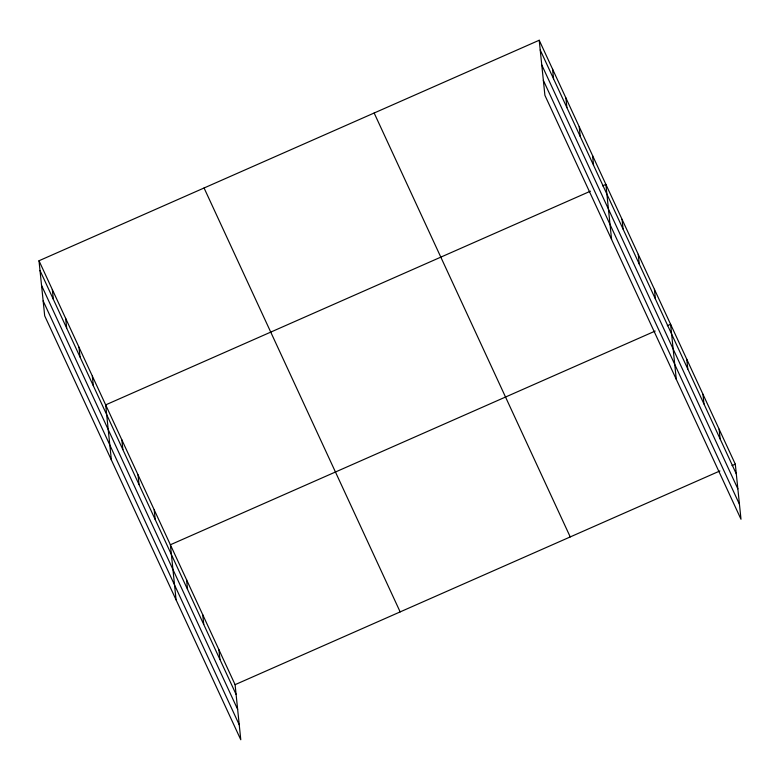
<?xml version="1.0" encoding="UTF-8"?>
<svg xmlns="http://www.w3.org/2000/svg" width="780" height="780" viewBox="0 0 780 780"><rect width="100%" height="100%" fill="white"/><g stroke="black" fill="none" stroke-linecap="round" stroke-linejoin="round"><path stroke-width="1.17" d="M39 260.754L235.092 684.664L240.786 739.752L44.694 315.832L39 260.754L539.214 40.248L735.306 464.168L741 519.246L544.908 95.335L539.214 40.248M590.48 191.168L105.67 404.878L111.364 459.966M602.589 185.835L605.885 184.382L611.578 239.46M655.19 331.061L170.381 544.771L176.075 599.859M667.3 325.728L670.595 324.275L676.289 379.353M235.092 684.664L719.901 470.954M732.01 465.621L735.306 464.168M540.228 49.988L736.31 473.909M541.768 64.954L737.861 488.875M543.367 80.369L739.45 504.29M374.147 113.012L570.239 536.933M204.067 187.98L400.159 611.9M40.004 270.494L236.096 694.414M41.554 285.46L237.647 709.381M43.144 300.875L239.236 724.795M719.131 429.195L720.135 438.935M702.956 394.222L703.96 403.962M686.77 359.248L687.784 368.989M654.42 289.302L655.424 299.042M638.245 254.329L639.249 264.069M622.069 219.355L623.074 229.096M592.556 155.551L593.56 165.301M579.218 126.721L580.222 136.471M565.89 97.9L566.894 107.65M552.552 69.069L553.556 78.819M218.917 649.691L219.921 659.441M202.732 614.718L203.746 624.468M186.556 579.745L187.561 589.495M154.206 509.798L155.21 519.548M138.021 474.825L139.035 484.575M121.846 439.852L122.86 449.602M92.332 376.058L93.346 385.798M79.004 347.227L80.008 356.977M65.666 318.406L66.68 328.146M52.338 289.575L53.342 299.325"/></g></svg>
